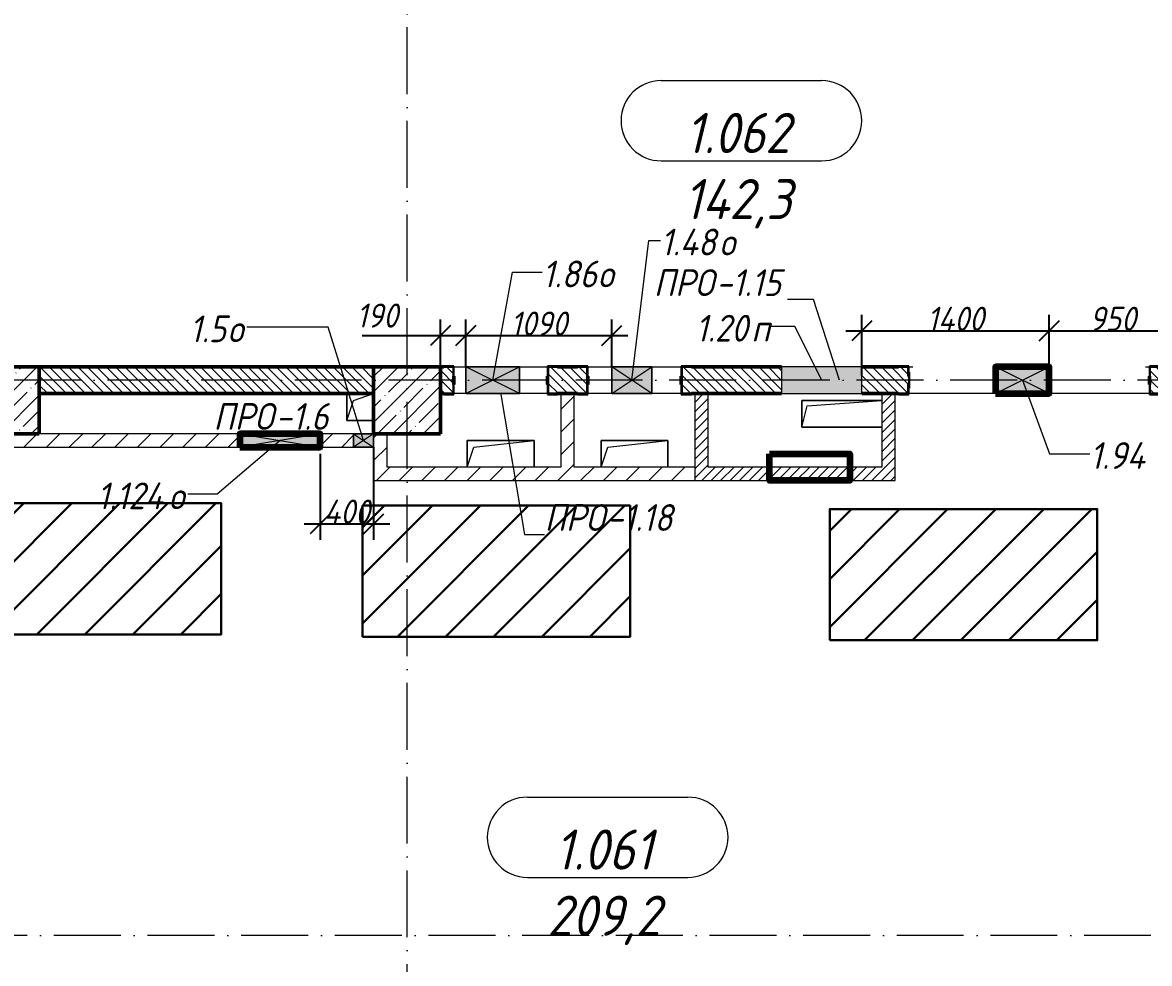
# Model space of a CAD drawing. Header units: millimetres. Extents: x -356862 to 418287, y 0 to 839748.
# Drawn here: x -150340 to -141915, y 460638 to 467671 of the extents above; entities that cross this region are included whole.
import ezdxf

# ---------------------------------------------------------------- set-up
doc = ezdxf.new("R2010")
doc.units = ezdxf.units.MM
doc.linetypes.add('50_200_ШТРИХ_1Т_ш5_п1_п1_', pattern=[700, 500, -100, 0, -100])
for name, color, linetype, lineweight in [('0) строит. леса', 20, 'Continuous', 30), ('9.7) Заделка 956 шт', 6, 'Continuous', 158), ('A-____-____-DIMS', 7, 'Continuous', 9), ('A-DETL-GENF-OTLN', 7, 'Continuous', 9), ('A-FLOR-____-OTLN', 7, 'Continuous', 9), ('A-GENM-____-IDEN', 7, 'Continuous', 9), ('A-GENM-____-MCUT', 7, 'Continuous', 25), ('A-GENM-____-OTLN', 7, 'Continuous', 9), ('A-GENM-____-OTLN-1', 7, 'Continuous', 25), ('A-GLAZ-____-IDEN', 7, 'Continuous', 9), ('A-GLAZ-____-OTLN', 7, 'Continuous', 9), ('A-WALL-____-MCUT-2', 7, 'Continuous', 50), ('A-WALL-____-PATT-1', 7, 'Continuous', 9), ('A-WALL-FNSH-MCUT-1', 7, 'Continuous', 9), ('I-WALL-____-OTLN', 7, 'Continuous', 9), ('S-COLS-____-MCUT', 7, 'Continuous', 50), ('S-COLS-____-OTLN', 7, 'Continuous', 9), ('S-GRID-____-OTLN-1', 7, '50_200_ШТРИХ_1Т_ш5_п1_п1_', 9)]:
    doc.layers.add(name, color=color, linetype=linetype, lineweight=lineweight)
doc.layers.add('A-AREA-IDEN-1', color=7, linetype='Continuous', lineweight=9, true_color=0x000000)
doc.styles.add('ISOCPEUR_I', font='isocpeui.ttf', dxfattribs={"width": 0.9, "height": 2.5})
doc.styles.add('ISOCPEUR_I_10', font='isocpeui.ttf', dxfattribs={"width": 0.9, "height": 180})
doc.styles.add('ISOCPEUR_I_9', font='isocpeui.ttf', dxfattribs={"width": 0.9, "height": 250})
doc.dimstyles.new('ISO-1_8_0_9К_СРЕДНИЙ_Кладочные_3', dxfattribs={"dimscale": 304.8, "dimtxt": 179.276612, "dimasz": 0.492126, "dimexe": 0.393701, "dimexo": 0, "dimgap": 0, "dimtad": 1, "dimdec": 3, "dimrnd": 0.001, "dimdsep": 46, "dimtxsty": 'ISOCPEUR_I_10', "dimblk1": 'OBLIQUE', "dimblk2": 'OBLIQUE', "dimsah": 1, "dimcen": 0.09, "dimdle": 0.393701, "dimazin": 0, "dimtfac": 1, "dimtdec": 4, "dimtix": 1, "dimtmove": 0, "dimatfit": 3, "dimfxl": 1, "dimtvp": 1, "dimtolj": 1, "dimtzin": 0, "dimarcsym": 2})
doc.dimstyles.new('ISO-1_8_0_9К_СРЕДНИЙ_Кладочные_4', dxfattribs={"dimscale": 304.8, "dimtxt": 179.276612, "dimasz": 0.492126, "dimexe": 0.393701, "dimexo": 0, "dimgap": 0, "dimtad": 1, "dimdec": 3, "dimrnd": 0.001, "dimdsep": 46, "dimtxsty": 'ISOCPEUR_I_10', "dimblk1": 'OBLIQUE', "dimblk2": 'OBLIQUE', "dimsah": 1, "dimcen": 0.09, "dimdle": 0.393701, "dimazin": 0, "dimtfac": 1, "dimtdec": 4, "dimtix": 1, "dimtmove": 1, "dimatfit": 3, "dimfxl": 1, "dimtvp": 1, "dimtolj": 1, "dimtzin": 0, "dimarcsym": 2})
pattern_1 = [(45, (-176515.07, 459015.94), (-84.8528, 84.8528), [])]
pattern_2 = [(45, (-176515.067, 459015.94), (-35.35534, 35.35534), [])]
pattern_3 = [(135, (-176515.067, 459015.94), (-35.35534, -35.35534), [])]

# ---------------------------------------------------------------- blocks, each defined once
blk = doc.blocks.new('BSC_Колонна _Прямоугольная - 500х500-V77-АР1_План отверстий 1 этажа в осях 1-64_А-ГГ')
at = {"layer": 'S-COLS-____-OTLN'}
h = blk.add_hatch(dxfattribs=at)
h.set_pattern_fill('FP_109', color=256, style=0, pattern_type=2)
h.set_pattern_definition([(45, (-29050, -5831.04), (-114.04925, 114.04925), []), (45, (-28935.95, -5831.04), (-114.04925, 114.04925), [201.613, -40.323, 3.353, -36.97])])
h.paths.add_polyline_path([(-250, -250), (250, -250), (250, 250), (-250, 250)], flags=0)
at = {"layer": 'S-COLS-____-MCUT'}
for p, q in [((250, 250), (-250, 250)), ((-250, 250), (-250, -250)), ((250, -250), (250, 250)), ((-250, -250), (250, -250))]:
    blk.add_line(p, q, dxfattribs=at)
blk = doc.blocks.new('BSC_Колонна _Прямоугольная - 500х500-V95-АР1_План отверстий 1 этажа в осях 1-64_А-ГГ')
at = {"layer": 'S-COLS-____-OTLN'}
h = blk.add_hatch(dxfattribs=at)
h.set_pattern_fill('FP_127', color=256, style=0, pattern_type=2)
h.set_pattern_definition([(45, (-26050, -5831.04), (-114.0493, 114.0493), []), (45, (-25935.95, -5831.04), (-114.0493, 114.0493), [201.613, -40.323, 3.353, -36.97])])
h.paths.add_polyline_path([(-250, -250), (250, -250), (250, 250), (-250, 250)], flags=0)
at = {"layer": 'S-COLS-____-MCUT'}
for p, q in [((250, 250), (-250, 250)), ((-250, 250), (-250, -250)), ((250, -250), (250, 250)), ((-250, -250), (250, -250))]:
    blk.add_line(p, q, dxfattribs=at)
blk = doc.blocks.new('Фахверк_СКБ_Уголок - 200_4010-27904266-АР1_План отверстий 1 этажа в осях 1-64_А-ГГ')
at = {"layer": 'A-GENM-____-MCUT'}
for p, q in [((125, 156), (50, 156)), ((50, 156), (50, 150)), ((50, 150), (119, 150)), ((119, 150), (119, 81)), ((125, 81), (125, 156)), ((119, 81), (125, 81)), ((125, 19), (119, 19)), ((119, 19), (119, -50)), ((125, -56), (125, 19)), ((119, -50), (50, -50)), ((50, -50), (50, -56)), ((50, -56), (125, -56))]:
    blk.add_line(p, q, dxfattribs=at)
blk = doc.blocks.new('Фахверк_СКБ_Уголок - 200_4010_1-27904659-АР1_План отверстий 1 этажа в осях 1-64_А-ГГ')
at = {"layer": 'A-GENM-____-MCUT'}
for p, q in [((125, 156), (50, 156)), ((50, 156), (50, 150)), ((50, 150), (119, 150)), ((119, 150), (119, 81)), ((125, 81), (125, 156)), ((119, 81), (125, 81)), ((125, 19), (119, 19)), ((119, 19), (119, -50)), ((125, -56), (125, 19)), ((119, -50), (50, -50)), ((50, -50), (50, -56)), ((50, -56), (125, -56))]:
    blk.add_line(p, q, dxfattribs=at)
blk = doc.blocks.new('154_Стойка_СКБ_Уголок - СМ-2530_200-28213945-АР1_План отверстий 1 этажа в осях 1-64_А-ГГ')
at = {"layer": 'A-GENM-____-MCUT'}
for p, q in [((125, 156), (125, 81)), ((200, 156), (125, 156)), ((131, 81), (131, 150)), ((131, 150), (200, 150)), ((200, 150), (200, 156)), ((125, 81), (131, 81)), ((131, 19), (125, 19)), ((125, 19), (125, -56)), ((131, -50), (131, 19)), ((125, -56), (200, -56)), ((200, -50), (131, -50)), ((200, -56), (200, -50))]:
    blk.add_line(p, q, dxfattribs=at)
blk = doc.blocks.new('Стойка_Влож_Полоса боковая - Полоса-28213942-АР1_План отверстий 1 этажа в осях 1-64_А-ГГ')
at = {"layer": 'A-GENM-____-OTLN'}
for p, q in [((-5, 60), (0, 60)), ((-5, -60), (-5, 60)), ((0, 31), (0, -31)), ((0, -60), (-5, -60))]:
    blk.add_line(p, q, dxfattribs=at)
blk = doc.blocks.new('154_Стойка_СКБ_Уголок - СМ-2230_200-28216496-АР1_План отверстий 1 этажа в осях 1-64_А-ГГ')
at = {"layer": 'A-GENM-____-MCUT'}
for p, q in [((125, 156), (125, 81)), ((200, 156), (125, 156)), ((131, 81), (131, 150)), ((131, 150), (200, 150)), ((200, 150), (200, 156)), ((125, 81), (131, 81)), ((131, 19), (125, 19)), ((125, 19), (125, -56)), ((131, -50), (131, 19)), ((125, -56), (200, -56)), ((200, -50), (131, -50)), ((200, -56), (200, -50))]:
    blk.add_line(p, q, dxfattribs=at)
blk = doc.blocks.new('AR_Отверстие Ниша - Лючок-32404230-АР1_План отверстий 1 этажа в осях 1-64_А-ГГ')
at = {"layer": 'A-GLAZ-____-OTLN'}
blk.add_hatch(color=256, dxfattribs=at).paths.add_polyline_path([(300, 100), (-300, 100), (-300, -100), (300, -100)], flags=0)
for p, q in [((300, 100), (-300, 100)), ((-300, 100), (-300, -100)), ((300, -100), (300, 100)), ((-300, -100), (300, -100))]:
    blk.add_line(p, q, dxfattribs=at)
blk = doc.blocks.new('AR_Отверстие прямоугольное _в плите_ - AR_Отверстие прямоугольное _в плите_-V153-АР1_План отверстий 1 этажа в осях 1-64_А-ГГ')
at = {"layer": 'A-GENM-____-OTLN'}
for p, q in [((250, 100), (-250, 100)), ((-250, 100), (-250, -100)), ((-200, 50), (250, 100)), ((250, -100), (250, 100)), ((-250, -100), (-200, 50))]:
    blk.add_line(p, q, dxfattribs=at)
blk = doc.blocks.new('AR_Отверстие прямоугольное _в плите_ - AR_Отверстие прямоугольное _в плите_-30459197-АР1_План отверстий 1 этажа в осях 1-64_А-ГГ')
at = {"layer": 'A-GENM-____-OTLN'}
for p, q in [((300, 100), (-300, 100)), ((-300, 100), (-300, -100)), ((-260, 60), (300, 100)), ((-300, -100), (-260, 60)), ((-300, -100), (300, -100))]:
    blk.add_line(p, q, dxfattribs=at)
blk = doc.blocks.new('AR_Отверстие прямоугольное _в плите_ - AR_Отверстие прямоугольное _в плите_-V185-АР1_План отверстий 1 этажа в осях 1-64_А-ГГ')
at = {"layer": 'A-GENM-____-OTLN'}
for p, q in [((-100, 100), (-100, -100)), ((-50, 50), (100, 100)), ((-100, -100), (-50, 50)), ((-100, -100), (100, -100))]:
    blk.add_line(p, q, dxfattribs=at)
blk = doc.blocks.new('AR_Отверстие прямоугольное _в стене_ - AR_Отверстие прямоугольное _в стене__ЭОМ-36395044-АР1_План отверстий 1 этажа в осях 1-64_А-ГГ')
at = {"layer": 'A-GLAZ-____-OTLN'}
blk.add_hatch(color=256, dxfattribs=at).paths.add_polyline_path([(200, 100), (-200, 100), (-200, -100), (200, -100)], flags=0)
at = {"layer": 'A-DETL-GENF-OTLN'}
for p, q in [((-200, -100), (-200, 100)), ((-200, 100), (200, 100)), ((200, 100), (-200, -100)), ((-200, 100), (200, -100)), ((200, 100), (-200, 100)), ((-200, 100), (-200, -100)), ((200, 100), (200, -100)), ((200, -100), (200, 100)), ((200, -100), (-200, -100)), ((-200, -100), (200, -100))]:
    blk.add_line(p, q, dxfattribs=at)
blk = doc.blocks.new('AR_Отверстие прямоугольное _в стене__БезПР - AR_Отверстие прямоугольное _в стене__БезПР-36392850-АР1_План отверстий 1 этажа в осях 1-64_А-ГГ')
at = {"layer": 'A-GLAZ-____-OTLN'}
blk.add_hatch(color=256, dxfattribs=at).paths.add_polyline_path([(150, 100), (-150, 100), (-150, -100), (150, -100), (150, 86.6)], flags=0)
at = {"layer": 'A-DETL-GENF-OTLN'}
for p, q in [((-150, -100), (-150, 100)), ((-150, 100), (150, 100)), ((150, 100), (-150, -100)), ((-150, 100), (150, -100)), ((150, 100), (-150, 100)), ((-150, 100), (-150, -100)), ((150, 100), (150, -100)), ((150, -100), (150, 100)), ((150, -100), (-150, -100)), ((-150, -100), (150, -100))]:
    blk.add_line(p, q, dxfattribs=at)
blk = doc.blocks.new('AR_Отверстие прямоугольное _в стене__БезПР - AR_Отверстие прямоугольное _в стене__БезПР-36428168-АР1_План отверстий 1 этажа в осях 1-64_А-ГГ')
at = {"layer": 'A-GLAZ-____-OTLN'}
blk.add_hatch(color=256, dxfattribs=at).paths.add_polyline_path([(75, -50), (75, 50), (-75, 50), (-75, -50)], flags=0)
at = {"layer": 'A-DETL-GENF-OTLN'}
for p, q in [((-75, -50), (-75, 50)), ((-75, 50), (75, 50)), ((75, 50), (-75, -50)), ((-75, 50), (75, -50)), ((75, 50), (-75, 50)), ((-75, 50), (-75, -50)), ((75, 50), (75, -50)), ((75, -50), (75, 50)), ((75, -50), (-75, -50)), ((-75, -50), (75, -50))]:
    blk.add_line(p, q, dxfattribs=at)
blk = doc.blocks.new('AR_Отверстие прямоугольное _в стене__БезПР - AR_Отверстие прямоугольное _в стене__БезПР-36428632-АР1_План отверстий 1 этажа в осях 1-64_А-ГГ')
at = {"layer": 'A-GLAZ-____-OTLN'}
blk.add_hatch(color=256, dxfattribs=at).paths.add_polyline_path([(-200, 100), (-200, -100), (200, -100), (200, 100)], flags=0)
at = {"layer": 'A-DETL-GENF-OTLN'}
for p, q in [((-200, -100), (-200, 100)), ((-200, 100), (200, 100)), ((200, 100), (-200, -100)), ((-200, 100), (200, -100)), ((200, 100), (-200, 100)), ((-200, 100), (-200, -100)), ((200, 100), (200, -100)), ((200, -100), (200, 100)), ((200, -100), (-200, -100)), ((-200, -100), (200, -100))]:
    blk.add_line(p, q, dxfattribs=at)
at = {"layer": 'A-GLAZ-____-OTLN'}
blk.add_line((200, 100), (-200, 100), dxfattribs=at)
blk = doc.blocks.new('AR_Отверстие прямоугольное _в стене_ - AR_Отверстие прямоугольное _в стене__ОВ-36762517-АР1_План отверстий 1 этажа в осях 1-64_А-ГГ')
at = {"layer": 'A-GLAZ-____-OTLN'}
blk.add_hatch(color=256, dxfattribs=at).paths.add_polyline_path([(-300, -50), (300, -50), (300, 50), (-300, 50)], flags=0)
at = {"layer": 'A-DETL-GENF-OTLN'}
for p, q in [((-300, -50), (-300, 50)), ((-300, 50), (300, 50)), ((300, 50), (-300, -50)), ((-300, 50), (300, -50)), ((300, 50), (-300, 50)), ((-300, 50), (-300, -50)), ((300, 50), (300, -50)), ((300, -50), (300, 50)), ((300, -50), (-300, -50)), ((-300, -50), (300, -50))]:
    blk.add_line(p, q, dxfattribs=at)
blk = doc.blocks.new('_Oblique')
at = {"color": 0, "linetype": 'ByBlock', "lineweight": -2}
blk.add_line((-0.5, -0.5), (0.5, 0.5), dxfattribs=at)
blk = doc.blocks.new('*D13322')
at = {"layer": 'A-____-____-DIMS', "color": 0, "lineweight": -2, "transparency": 16777216}
for p, q in [((-144065.1, 465031.5), (-144065.1, 465486.4)), ((-142665.1, 465097), (-142665.1, 465486.4)), ((-144185.1, 465366.4), (-142545.1, 465366.4))]:
    blk.add_line(p, q, dxfattribs=at)
at = {"layer": 'Defpoints', "color": 0, "transparency": 16777216}
for p in [(-142665.1, 465366.4), (-142665.1, 465097), (-144065.1, 465031.5)]:
    blk.add_point(p, dxfattribs=at)
at = {"layer": 'A-____-____-DIMS', "color": 0, "lineweight": -2, "transparency": 16777216, "xscale": 150, "yscale": 150, "zscale": 150, "rotation": 180}
blk.add_blockref('_Oblique', (-144065.1, 465366.4), dxfattribs=at)
at = {"layer": 'A-____-____-DIMS', "color": 0, "lineweight": -2, "transparency": 16777216, "xscale": 150, "yscale": 150, "zscale": 150}
blk.add_blockref('_Oblique', (-142665.1, 465366.4), dxfattribs=at)
at = {"layer": 'A-____-____-DIMS', "color": 0, "transparency": 16777216, "insert": (-143365.1, 465456.4), "char_height": 180, "width": 521.281, "attachment_point": 5, "style": 'ISOCPEUR_I_10'}
blk.add_mtext('\\A1;1400', dxfattribs=at)
blk = doc.blocks.new('*D13323')
at = {"layer": 'A-____-____-DIMS', "color": 0, "lineweight": -2, "transparency": 16777216}
for p, q in [((-142665.1, 465097), (-142665.1, 465486.4)), ((-141715.1, 465097), (-141715.1, 465486.4)), ((-142785.1, 465366.4), (-141595.1, 465366.4))]:
    blk.add_line(p, q, dxfattribs=at)
at = {"layer": 'Defpoints', "color": 0, "transparency": 16777216}
for p in [(-141715.1, 465366.4), (-142665.1, 465097), (-141715.1, 465097)]:
    blk.add_point(p, dxfattribs=at)
at = {"layer": 'A-____-____-DIMS', "color": 0, "lineweight": -2, "transparency": 16777216, "xscale": 150, "yscale": 150, "zscale": 150, "rotation": 180}
blk.add_blockref('_Oblique', (-142665.1, 465366.4), dxfattribs=at)
at = {"layer": 'A-____-____-DIMS', "color": 0, "lineweight": -2, "transparency": 16777216, "xscale": 150, "yscale": 150, "zscale": 150}
blk.add_blockref('_Oblique', (-141715.1, 465366.4), dxfattribs=at)
at = {"layer": 'A-____-____-DIMS', "color": 0, "transparency": 16777216, "insert": (-142190.1, 465456.4), "char_height": 180, "width": 409.578, "attachment_point": 5, "style": 'ISOCPEUR_I_10'}
blk.add_mtext('\\A1;950', dxfattribs=at)
blk = doc.blocks.new('*D13350')
at = {"layer": 'A-____-____-DIMS', "color": 0, "lineweight": -2, "transparency": 16777216}
for p, q in [((-147215.1, 465097), (-147215.1, 465450.6)), ((-147025.1, 465103), (-147025.1, 465450.6)), ((-147800.5, 465330.6), (-147215.1, 465330.6)), ((-147335.1, 465330.6), (-146905.1, 465330.6))]:
    blk.add_line(p, q, dxfattribs=at)
at = {"layer": 'Defpoints', "color": 0, "transparency": 16777216}
for p in [(-147025.1, 465330.6), (-147215.1, 465097), (-147025.1, 465103)]:
    blk.add_point(p, dxfattribs=at)
at = {"layer": 'A-____-____-DIMS', "color": 0, "lineweight": -2, "transparency": 16777216, "xscale": 150, "yscale": 150, "zscale": 150, "rotation": 180}
blk.add_blockref('_Oblique', (-147215.1, 465330.6), dxfattribs=at)
at = {"layer": 'A-____-____-DIMS', "color": 0, "lineweight": -2, "transparency": 16777216, "xscale": 150, "yscale": 150, "zscale": 150}
blk.add_blockref('_Oblique', (-147025.1, 465330.6), dxfattribs=at)
at = {"layer": 'A-____-____-DIMS', "color": 0, "transparency": 16777216, "insert": (-147844.3, 465570.6), "char_height": 180, "width": 368.207, "attachment_point": 1, "line_spacing_factor": 1.149209, "style": 'ISOCPEUR_I_10'}
blk.add_mtext('\\A1;190', dxfattribs=at)
blk = doc.blocks.new('*D13351')
at = {"layer": 'A-____-____-DIMS', "color": 0, "lineweight": -2, "transparency": 16777216}
for p, q in [((-147025.1, 465103), (-147025.1, 465450.6)), ((-145935.1, 465097), (-145935.1, 465450.6)), ((-147145.1, 465330.6), (-145815.1, 465330.6))]:
    blk.add_line(p, q, dxfattribs=at)
at = {"layer": 'Defpoints', "color": 0, "transparency": 16777216}
for p in [(-145935.1, 465330.6), (-147025.1, 465103), (-145935.1, 465097)]:
    blk.add_point(p, dxfattribs=at)
at = {"layer": 'A-____-____-DIMS', "color": 0, "lineweight": -2, "transparency": 16777216, "xscale": 150, "yscale": 150, "zscale": 150, "rotation": 180}
blk.add_blockref('_Oblique', (-147025.1, 465330.6), dxfattribs=at)
at = {"layer": 'A-____-____-DIMS', "color": 0, "lineweight": -2, "transparency": 16777216, "xscale": 150, "yscale": 150, "zscale": 150}
blk.add_blockref('_Oblique', (-145935.1, 465330.6), dxfattribs=at)
at = {"layer": 'A-____-____-DIMS', "color": 0, "transparency": 16777216, "insert": (-146480.1, 465420.6), "char_height": 180, "width": 504.733, "attachment_point": 5, "style": 'ISOCPEUR_I_10'}
blk.add_mtext('\\A1;1090', dxfattribs=at)
blk = doc.blocks.new('*D13377')
at = {"layer": 'A-____-____-DIMS', "color": 0, "lineweight": -2, "transparency": 16777216}
for p, q in [((-147715.1, 464497), (-147715.1, 463804.8)), ((-148115.1, 464447), (-148115.1, 463804.8)), ((-148235.1, 463924.8), (-147595.1, 463924.8))]:
    blk.add_line(p, q, dxfattribs=at)
at = {"layer": 'Defpoints', "color": 0, "transparency": 16777216}
for p in [(-147715.1, 464497), (-148115.1, 464447), (-147715.1, 463924.8)]:
    blk.add_point(p, dxfattribs=at)
at = {"layer": 'A-____-____-DIMS', "color": 0, "lineweight": -2, "transparency": 16777216, "xscale": 150, "yscale": 150, "zscale": 150, "rotation": 180}
blk.add_blockref('_Oblique', (-148115.1, 463924.8), dxfattribs=at)
at = {"layer": 'A-____-____-DIMS', "color": 0, "lineweight": -2, "transparency": 16777216, "xscale": 150, "yscale": 150, "zscale": 150}
blk.add_blockref('_Oblique', (-147715.1, 463924.8), dxfattribs=at)
at = {"layer": 'A-____-____-DIMS', "color": 0, "transparency": 16777216, "insert": (-147915.1, 464014.8), "char_height": 180, "width": 426.127, "attachment_point": 5, "style": 'ISOCPEUR_I_10'}
blk.add_mtext('\\A1;400', dxfattribs=at)
blk = doc.blocks.new('AAR_СКБ_Марка_помещения_1_5 ммп - Номер _ Площадь-27962135-АИ_План этажа_Стены_1')
at = {"layer": 'A-AREA-IDEN-1'}
for p, q in [((-2.987, 3), (3.013, 3)), ((-2.987, 0), (3.013, 0))]:
    blk.add_line(p, q, dxfattribs=at)
for centre, start, end in [((-2.987, 1.5), 90, 270), ((3.013, 1.5), 270, 90)]:
    blk.add_arc(centre, 1.5, start, end, dxfattribs=at)

msp = doc.modelspace()

# ---------------------------------------------------------------- hatches: boundary and pattern name
at = {"layer": '0) строит. леса'}
h = msp.add_hatch(dxfattribs=at)
h.set_pattern_fill('ANSI31', color=256, scale=80)
h.set_pattern_definition([(45, (-150413.76, 609116.42), (-179.60512, 179.60512), [])])
h.paths.add_polyline_path([(-150853.9889, 463097.9169), (-148853.9889, 463097.9169), (-148853.9889, 464077.9169), (-150853.9889, 464077.9169)])
h = msp.add_hatch(dxfattribs=at)
h.set_pattern_fill('ANSI31', color=256, scale=80)
h.set_pattern_definition([(45, (-147357.21, 609098.56), (-179.60512, 179.60512), [])])
h.paths.add_polyline_path([(-147797.4425, 463080.0642), (-145797.4425, 463080.0642), (-145797.4425, 464060.0642), (-147797.4425, 464060.0642)])
h = msp.add_hatch(dxfattribs=at)
h.set_pattern_fill('ANSI31', color=256, scale=80)
h.set_pattern_definition([(45, (-143865.54, 609072.78), (-179.60512, 179.60512), [])])
h.paths.add_polyline_path([(-144305.774, 463054.2766), (-142305.774, 463054.2766), (-142305.774, 464034.2766), (-144305.774, 464034.2766)])
at = {"layer": 'A-WALL-____-PATT-1'}
h = msp.add_hatch(dxfattribs=at)
h.set_pattern_fill('FP_6', color=256, style=0, pattern_type=2)
h.set_pattern_definition(pattern_3)
h.paths.add_polyline_path([(-147715.0675, 464896.983), (-147715.0675, 465096.983), (-150215.0675, 465096.983), (-150215.0675, 464896.983), (-148250.5889, 464896.983)], flags=0)
h = msp.add_hatch(dxfattribs=at)
h.set_pattern_fill('FP_6', color=256, style=0, pattern_type=2)
h.set_pattern_definition(pattern_3)
h.paths.add_polyline_path([(-141840.0675, 464896.983), (-141715.0675, 464896.983), (-141715.0675, 465096.983), (-141909.0675, 465096.983), (-141909.0675, 465027.983), (-141915.0675, 465027.983), (-141915.0675, 464965.983), (-141909.0675, 464965.983), (-141909.0675, 464896.983)], flags=0)
h.paths.add_polyline_path([(-143790.0675, 464896.983), (-143721.0675, 464896.983), (-143721.0675, 464965.983), (-143715.0675, 464965.983), (-143715.0675, 465027.983), (-143721.0675, 465027.983), (-143721.0675, 465096.983), (-144065.0675, 465096.983), (-144065.0675, 464896.983)], flags=0)
h.paths.add_polyline_path([(-145409.0675, 464896.983), (-144665.0675, 464896.983), (-144665.0675, 465096.983), (-145409.0675, 465096.983), (-145409.0675, 465027.983), (-145415.0675, 465027.983), (-145415.0675, 464965.983), (-145409.0675, 464965.983), (-145409.0675, 464910.3909)], flags=0)
h.paths.add_polyline_path([(-146121.0675, 464896.983), (-146121.0675, 464965.983), (-146115.0675, 464965.983), (-146115.0675, 465027.983), (-146121.0675, 465027.983), (-146121.0675, 465096.983), (-146409.0675, 465096.983), (-146409.0675, 465027.983), (-146415.0675, 465027.983), (-146415.0675, 464965.983), (-146409.0675, 464965.983), (-146409.0675, 464896.983), (-146190.0675, 464896.983)], flags=0)
h.paths.add_polyline_path([(-147121.0675, 464896.983), (-147121.0675, 464965.983), (-147115.0675, 464965.983), (-147115.0675, 465027.983), (-147121.0675, 465027.983), (-147121.0675, 465096.983), (-147215.0675, 465096.983), (-147215.0675, 464896.983), (-147190.0675, 464896.983)], flags=0)
h = msp.add_hatch(dxfattribs=at)
h.set_pattern_fill('FP_4', color=256, style=0, pattern_type=2)
h.set_pattern_definition(pattern_1)
h.paths.add_polyline_path([(-146215.0675, 464346.983), (-146215.0675, 464896.983), (-146315.0675, 464896.983), (-146315.0675, 464346.983)], flags=0)
h = msp.add_hatch(dxfattribs=at)
h.set_pattern_fill('FP_5', color=256, style=0, pattern_type=2)
h.set_pattern_definition(pattern_2)
h.paths.add_polyline_path([(-145215.0675, 464246.983), (-145215.0675, 464896.983), (-145315.0675, 464896.983), (-145315.0675, 464246.983)], flags=0)
h = msp.add_hatch(dxfattribs=at)
h.set_pattern_fill('FP_5', color=256, style=0, pattern_type=2)
h.set_pattern_definition(pattern_2)
h.paths.add_polyline_path([(-143815.0675, 464246.983), (-143815.0675, 464896.983), (-143915.0675, 464896.983), (-143915.0675, 464246.983)], flags=0)
h = msp.add_hatch(dxfattribs=at)
h.set_pattern_fill('FP_4', color=256, style=0, pattern_type=2)
h.set_pattern_definition(pattern_1)
h.paths.add_polyline_path([(-150715.0675, 464496.983), (-148715.0675, 464496.983), (-148715.0675, 464596.983), (-150715.0675, 464596.983)], flags=0)
h.paths.add_polyline_path([(-148115.0675, 464496.983), (-147865.0675, 464496.983), (-147865.0675, 464596.983), (-148115.0675, 464596.983)], flags=0)
h = msp.add_hatch(dxfattribs=at)
h.set_pattern_fill('FP_4', color=256, style=0, pattern_type=2)
h.set_pattern_definition(pattern_1)
h.paths.add_polyline_path([(-147615.0675, 464346.983), (-147615.0675, 464596.983), (-147715.0675, 464596.983), (-147715.0675, 464346.983)], flags=0)
h = msp.add_hatch(dxfattribs=at)
h.set_pattern_fill('FP_4', color=256, style=0, pattern_type=2)
h.set_pattern_definition(pattern_1)
h.paths.add_polyline_path([(-146483.1247, 464246.983), (-145315.0675, 464246.983), (-145315.0675, 464346.983), (-147715.0675, 464346.983), (-147715.0675, 464246.983)], flags=0)
h = msp.add_hatch(dxfattribs=at)
h.set_pattern_fill('FP_5', color=256, style=0, pattern_type=2)
h.set_pattern_definition(pattern_2)
h.paths.add_polyline_path([(-143915.0675, 464246.983), (-143915.0675, 464346.983), (-145215.0675, 464346.983), (-145215.0675, 464246.983), (-144715.6604, 464246.983)], flags=0)

# ---------------------------------------------------------------- linework, layer by layer
at = {"layer": '0) строит. леса'}
for points in [[(-150853.9889, 463097.9169), (-148853.9889, 463097.9169), (-148853.9889, 464077.9169), (-150853.9889, 464077.9169)], [(-147797.4425, 463080.0642), (-145797.4425, 463080.0642), (-145797.4425, 464060.0642), (-147797.4425, 464060.0642)], [(-144305.774, 463054.2766), (-142305.774, 463054.2766), (-142305.774, 464034.2766), (-144305.774, 464034.2766)]]:
    msp.add_lwpolyline(points, close=True, dxfattribs=at)
at = {"layer": '9.7) Заделка 956 шт'}
for points in [[(-143065.0675, 464896.983), (-142665.0675, 464896.983), (-142665.0675, 465096.983), (-143065.0675, 465096.983)], [(-148715.0675, 464496.983), (-148115.0675, 464496.983), (-148115.0675, 464596.983), (-148715.0675, 464596.983)], [(-144754.7035, 464446.983), (-144154.7035, 464446.983), (-144154.7035, 464246.983), (-144754.7035, 464246.983)]]:
    msp.add_lwpolyline(points, close=True, dxfattribs=at)
at = {"layer": 'A-FLOR-____-OTLN'}
for p, q in [((-147915.0675, 464696.983), (-147915.0675, 464896.983)), ((-144515.0675, 464846.983), (-143915.0675, 464846.983)), ((-144515.0675, 464646.983), (-144515.0675, 464846.983)), ((-147715.0675, 464696.983), (-147915.0675, 464696.983)), ((-143915.0675, 464646.983), (-144515.0675, 464646.983)), ((-147015.0675, 464546.983), (-146515.0675, 464546.983)), ((-147015.0675, 464346.983), (-147015.0675, 464546.983)), ((-146515.0675, 464546.983), (-146515.0675, 464346.983)), ((-146015.0675, 464546.983), (-145515.0675, 464546.983)), ((-146015.0675, 464346.983), (-146015.0675, 464546.983)), ((-145515.0675, 464546.983), (-145515.0675, 464346.983))]:
    msp.add_line(p, q, dxfattribs=at)
at = {"layer": 'A-GENM-____-IDEN'}
for p, q in [((-144426.2102, 465599.5083), (-144619.9428, 465599.5083)), ((-144232.4775, 464996.983), (-144426.2102, 465599.5083)), ((-146765.0675, 464890.983), (-146587.4696, 463843.8062)), ((-146587.4696, 463843.8062), (-146436.8804, 463843.8062))]:
    msp.add_line(p, q, dxfattribs=at)
at = {"layer": 'A-GLAZ-____-IDEN'}
for p, q in [((-145785.0675, 464996.983), (-145657.2914, 466042.4562)), ((-145657.2914, 466042.4562), (-145570.2359, 466042.4562)), ((-146825.0675, 464996.983), (-146675.9954, 465804.0014)), ((-146675.9954, 465804.0014), (-146454.4304, 465804.0014)), ((-144565.5999, 465398.483), (-144748.5893, 465398.483)), ((-144365.0675, 464996.983), (-144565.5999, 465398.483)), ((-148056.0959, 465393.785), (-148662.6396, 465393.785)), ((-147790.0675, 464546.983), (-148056.0959, 465393.785)), ((-142865.0675, 464996.983), (-142662.2869, 464446.8516)), ((-148415.0675, 464546.983), (-148884.3448, 464145.3062)), ((-142662.2869, 464446.8516), (-142360.8518, 464446.8516)), ((-148884.3448, 464145.3062), (-149103.2559, 464145.3062))]:
    msp.add_line(p, q, dxfattribs=at)
at = {"layer": 'A-WALL-____-MCUT-2'}
for p, q in [((-147715.0675, 465096.983), (-150215.0675, 465096.983)), ((-147190.0675, 465096.983), (-147215.0675, 465096.983)), ((-146190.0675, 465096.983), (-146340.0675, 465096.983)), ((-144665.0675, 465096.983), (-145340.0675, 465096.983)), ((-143790.0675, 465096.983), (-144065.0675, 465096.983)), ((-147115.0675, 464965.983), (-147115.0675, 465027.983)), ((-146415.0675, 465027.983), (-146415.0675, 464965.983)), ((-146115.0675, 464965.983), (-146115.0675, 465027.983)), ((-145415.0675, 465027.983), (-145415.0675, 464965.983)), ((-141915.0675, 465027.983), (-141915.0675, 464965.983)), ((-150215.0675, 464896.983), (-147715.0675, 464896.983)), ((-147215.0675, 464896.983), (-147190.0675, 464896.983)), ((-146340.0675, 464896.983), (-146190.0675, 464896.983)), ((-145340.0675, 464896.983), (-144665.0675, 464896.983)), ((-144065.0675, 464896.983), (-143790.0675, 464896.983))]:
    msp.add_line(p, q, dxfattribs=at)
at = {"layer": 'A-WALL-FNSH-MCUT-1'}
for p, q in [((-146315.0675, 464896.983), (-146315.0675, 464346.983)), ((-146215.0675, 464346.983), (-146215.0675, 464896.983)), ((-145315.0675, 464896.983), (-145315.0675, 464246.983)), ((-145215.0675, 464346.983), (-145215.0675, 464896.983)), ((-143915.0675, 464896.983), (-143915.0675, 464346.983)), ((-143815.0675, 464246.983), (-143815.0675, 464896.983)), ((-148715.0675, 464596.983), (-150215.0675, 464596.983)), ((-147865.0675, 464596.983), (-148115.0675, 464596.983)), ((-147615.0675, 464346.983), (-147615.0675, 464596.983)), ((-150715.0675, 464496.983), (-148715.0675, 464496.983)), ((-148115.0675, 464496.983), (-147865.0675, 464496.983)), ((-147715.0675, 464496.983), (-147715.0675, 464246.983)), ((-146315.0675, 464346.983), (-147615.0675, 464346.983)), ((-145315.0675, 464346.983), (-146215.0675, 464346.983)), ((-143915.0675, 464346.983), (-145215.0675, 464346.983)), ((-147715.0675, 464246.983), (-143815.0675, 464246.983))]:
    msp.add_line(p, q, dxfattribs=at)
at = {"layer": 'I-WALL-____-OTLN'}
for p, q in [((-147115.0675, 465096.983), (-147025.0675, 465096.983)), ((-146625.0675, 465096.983), (-146415.0675, 465096.983)), ((-146115.0675, 465096.983), (-145935.0675, 465096.983)), ((-145635.0675, 465096.983), (-145415.0675, 465096.983)), ((-143715.0675, 465096.983), (-143685.0675, 465096.983)), ((-141945.0675, 465096.983), (-141915.0675, 465096.983)), ((-147025.0675, 464896.983), (-147115.0675, 464896.983)), ((-146415.0675, 464896.983), (-146625.0675, 464896.983)), ((-145935.0675, 464896.983), (-146115.0675, 464896.983)), ((-145415.0675, 464896.983), (-145635.0675, 464896.983)), ((-143065.0675, 464896.983), (-143715.0675, 464896.983)), ((-141915.0675, 464896.983), (-142665.0675, 464896.983))]:
    msp.add_line(p, q, dxfattribs=at)
at = {"layer": 'S-GRID-____-OTLN-1'}
for p, q in [((-147465.0675, 454533.3346), (-147465.0675, 469166.4803)), ((-86196.2802, 464996.983), (-181183.8377, 464996.983)), ((-72594.0078, 460846.983), (-181183.8377, 460846.983))]:
    msp.add_line(p, q, dxfattribs=at)

# ---------------------------------------------------------------- block references
at = {"layer": 'A-AREA-IDEN-1', "xscale": 199.9999999999999, "yscale": 199.9999999999999, "zscale": 199.9999999999999}
for p in [(-144968.4514, 466636.8632), (-145968.4514, 461281.3096)]:
    msp.add_blockref('AAR_СКБ_Марка_помещения_1_5 ммп - Номер _ Площадь-27962135-АИ_План этажа_Стены_1', p, dxfattribs=at)
at = {"layer": 'A-GENM-____-OTLN', "rotation": 180}
msp.add_blockref('Стойка_Влож_Полоса боковая - Полоса-28213942-АР1_План отверстий 1 этажа в осях 1-64_А-ГГ', (-143715.0675, 464996.983), dxfattribs=at)
at = {"layer": 'A-GENM-____-OTLN'}
for name, p in [('AR_Отверстие прямоугольное _в плите_ - AR_Отверстие прямоугольное _в плите_-V185-АР1_План отверстий 1 этажа в осях 1-64_А-ГГ', (-147815.0675, 464796.983)), ('AR_Отверстие прямоугольное _в плите_ - AR_Отверстие прямоугольное _в плите_-30459197-АР1_План отверстий 1 этажа в осях 1-64_А-ГГ', (-144215.0675, 464746.983)), ('AR_Отверстие прямоугольное _в плите_ - AR_Отверстие прямоугольное _в плите_-V153-АР1_План отверстий 1 этажа в осях 1-64_А-ГГ', (-146765.0675, 464446.983)), ('AR_Отверстие прямоугольное _в плите_ - AR_Отверстие прямоугольное _в плите_-V153-АР1_План отверстий 1 этажа в осях 1-64_А-ГГ', (-145765.0675, 464446.983))]:
    msp.add_blockref(name, p, dxfattribs=at)
at = {"layer": 'A-GENM-____-OTLN-1'}
for name, p in [('Фахверк_СКБ_Уголок - 200_4010_1-27904659-АР1_План отверстий 1 этажа в осях 1-64_А-ГГ', (-147240.0675, 464946.983)), ('Фахверк_СКБ_Уголок - 200_4010-27904266-АР1_План отверстий 1 этажа в осях 1-64_А-ГГ', (-146240.0675, 464946.983)), ('154_Стойка_СКБ_Уголок - СМ-2230_200-28216496-АР1_План отверстий 1 этажа в осях 1-64_А-ГГ', (-145540.0675, 464946.983))]:
    msp.add_blockref(name, p, dxfattribs=at)
at = {"layer": 'A-GENM-____-OTLN-1', "rotation": 180}
for name, p in [('Фахверк_СКБ_Уголок - 200_4010_1-27904659-АР1_План отверстий 1 этажа в осях 1-64_А-ГГ', (-146290.0675, 465046.983)), ('154_Стойка_СКБ_Уголок - СМ-2530_200-28213945-АР1_План отверстий 1 этажа в осях 1-64_А-ГГ', (-143590.0675, 465046.983)), ('Фахверк_СКБ_Уголок - 200_4010_1-27904659-АР1_План отверстий 1 этажа в осях 1-64_А-ГГ', (-141790.0675, 465046.983))]:
    msp.add_blockref(name, p, dxfattribs=at)
at = {"layer": 'A-GLAZ-____-OTLN', "rotation": 180}
for name, p in [('AR_Отверстие прямоугольное _в стене_ - AR_Отверстие прямоугольное _в стене__ЭОМ-36395044-АР1_План отверстий 1 этажа в осях 1-64_А-ГГ', (-146825.0675, 464996.983)), ('AR_Отверстие прямоугольное _в стене__БезПР - AR_Отверстие прямоугольное _в стене__БезПР-36392850-АР1_План отверстий 1 этажа в осях 1-64_А-ГГ', (-145785.0675, 464996.983)), ('AR_Отверстие Ниша - Лючок-32404230-АР1_План отверстий 1 этажа в осях 1-64_А-ГГ', (-144365.0675, 464996.983)), ('AR_Отверстие прямоугольное _в стене__БезПР - AR_Отверстие прямоугольное _в стене__БезПР-36428632-АР1_План отверстий 1 этажа в осях 1-64_А-ГГ', (-142865.0675, 464996.983))]:
    msp.add_blockref(name, p, dxfattribs=at)
at = {"layer": 'A-GLAZ-____-OTLN'}
for name, p in [('AR_Отверстие прямоугольное _в стене_ - AR_Отверстие прямоугольное _в стене__ОВ-36762517-АР1_План отверстий 1 этажа в осях 1-64_А-ГГ', (-148415.0675, 464546.983)), ('AR_Отверстие прямоугольное _в стене__БезПР - AR_Отверстие прямоугольное _в стене__БезПР-36428168-АР1_План отверстий 1 этажа в осях 1-64_А-ГГ', (-147790.0675, 464546.983))]:
    msp.add_blockref(name, p, dxfattribs=at)
at = {"layer": 'S-COLS-____-OTLN'}
for name, p in [('BSC_Колонна _Прямоугольная - 500х500-V95-АР1_План отверстий 1 этажа в осях 1-64_А-ГГ', (-150465.0675, 464846.983)), ('BSC_Колонна _Прямоугольная - 500х500-V77-АР1_План отверстий 1 этажа в осях 1-64_А-ГГ', (-147465.0675, 464846.983))]:
    msp.add_blockref(name, p, dxfattribs=at)

# ---------------------------------------------------------------- texts
at = {"layer": 'A-AREA-IDEN-1', "char_height": 300, "attachment_point": 8, "line_spacing_factor": 1.139951, "style": 'ISOCPEUR_I'}
for s, insert, width in [('\\pxqc,t8.46667,16.93333,25.4,33.86667,42.33333,50.8,59.26667,67.73333,76.2,84.66667,93.13333,101.6,110.06667,118.53333,127,135.46667,143.93333,152.4,160.86667,169.33333,177.8,186.26667,194.73333,203.2,211.66667,220.13333,228.6,237.06667,245.53333,254,262.46667,270.93333;{1.062}', (-144993.8804, 466695.193), 900), ('\\pxqc,t8.46667,16.93333,25.4,33.86667,42.33333,50.8,59.26667,67.73333,76.2,84.66667,93.13333,101.6,110.06667,118.53333,127,135.46667,143.93333,152.4,160.86667,169.33333,177.8,186.26667,194.73333,203.2,211.66667,220.13333,228.6,237.06667,245.53333,254,262.46667,270.93333;{142,3}', (-144992.8804, 466131.2451), 952), ('\\pxqc,t8.46667,16.93333,25.4,33.86667,42.33333,50.8,59.26667,67.73333,76.2,84.66667,93.13333,101.6,110.06667,118.53333,127,135.46667,143.93333,152.4,160.86667,169.33333,177.8,186.26667,194.73333,203.2,211.66667,220.13333,228.6,237.06667,245.53333,254,262.46667,270.93333;{1.061}', (-145993.8804, 461339.6395), 846), ('\\pxqc,t8.46667,16.93333,25.4,33.86667,42.33333,50.8,59.26667,67.73333,76.2,84.66667,93.13333,101.6,110.06667,118.53333,127,135.46667,143.93333,152.4,160.86667,169.33333,177.8,186.26667,194.73333,203.2,211.66667,220.13333,228.6,237.06667,245.53333,254,262.46667,270.93333;{209,2}', (-145993.8804, 460775.6915), 966)]:
    msp.add_mtext(s, dxfattribs=dict(at, insert=insert, width=width))
at = {"layer": 'A-GENM-____-IDEN', "char_height": 200, "attachment_point": 1, "style": 'ISOCPEUR_I_9'}
for s, insert, width in [('ПРО', (-145620.6119, 465826.6245), 562.784625), ('-1.15', (-145156.2682, 465826.6245), 620.506125), ('ПРО', (-148912.8243, 464826.6245), 562.784625), ('-1.6', (-148448.4806, 464826.6245), 505.063125), ('ПРО', (-146436.8804, 464070.9223), 562.784625), ('-1.18', (-145972.5367, 464070.9223), 620.506125)]:
    msp.add_mtext(s, dxfattribs=dict(at, insert=insert, width=width))
at = {"layer": 'A-GLAZ-____-IDEN', "char_height": 200, "attachment_point": 1, "style": 'ISOCPEUR_I_9'}
for s, insert, width in [('1.48', (-145570.2359, 466130.0708), 533.923875), ('\\fISOCPEUR|b0|i1|c204|p34|;\\W.9;о', (-145129.7046, 466130.0708), 158.734125), ('1.86', (-146454.4304, 465891.6159), 505.063125), ('\\fISOCPEUR|b0|i1|c204|p34|;\\W.9;о', (-146037.7117, 465891.6159), 158.734125), ('1.5', (-149091.5974, 465481.3996), 346.329), ('1.20', (-145308.0409, 465486.0975), 505.063125), ('\\fISOCPEUR|b0|i1|c204|p34|;\\W.9;о', (-148805.8474, 465481.3996), 158.734125), ('\\fISOCPEUR|b0|i1|c204|p34|;\\W.9;п', (-144891.3221, 465486.0975), 158.734125), ('1.94', (-142360.8518, 464534.4662), 533.923875), ('1.124', (-149782.4134, 464232.9208), 649.366875), ('\\fISOCPEUR|b0|i1|c204|p34|;\\W.9;о', (-149246.6322, 464232.9208), 158.734125)]:
    msp.add_mtext(s, dxfattribs=dict(at, insert=insert, width=width))

# ---------------------------------------------------------------- dimensions: what is measured, and where the dimension line sits
at = {"layer": 'A-____-____-DIMS'}
dim = msp.add_linear_dim(base=(-147025.0675, 465330.5712), p1=(-147215.0675, 465096.983), p2=(-147025.0675, 465102.983), dimstyle='ISO-1_8_0_9К_СРЕДНИЙ_Кладочные_4', override={"dimpost": '<>', "dimfxl": 190.094713}, dxfattribs=at)
dim.commit()
dim.dimension.update_dxf_attribs({"geometry": '*D13350', "text_midpoint": (-147660.2261, 465445.7333), "dimtype": 160})
for base, p1, p2, override, picture, middle in [((-142665.0675, 465366.4178), (-144065.0675, 465031.5453), (-142665.0675, 465096.983), {"dimpost": '<>', "dimfxl": 1401.528484}, '*D13322', (-143365.0675, 465456.4178)), ((-141715.0675, 465366.4178), (-142665.0675, 465096.983), (-141715.0675, 465096.983), {"dimpost": '<>', "dimfxl": 950}, '*D13323', (-142190.0675, 465456.4178)), ((-145935.0675, 465330.5712), (-147025.0675, 465102.983), (-145935.0675, 465096.983), {"dimpost": '<>', "dimfxl": 1090.016514}, '*D13351', (-146480.0675, 465420.5712)), ((-147715.0675, 463924.7814), (-148115.0675, 464446.983), (-147715.0675, 464496.983), {"dimpost": '<>', "dimfxl": 403.112887}, '*D13377', (-147915.0675, 464014.7814))]:
    dim = msp.add_linear_dim(base=base, p1=p1, p2=p2, dimstyle='ISO-1_8_0_9К_СРЕДНИЙ_Кладочные_3', override=override, dxfattribs=at)
    dim.commit()
    dim.dimension.update_dxf_attribs({"geometry": picture, "text_midpoint": middle})

doc.saveas('drawing.dxf')
